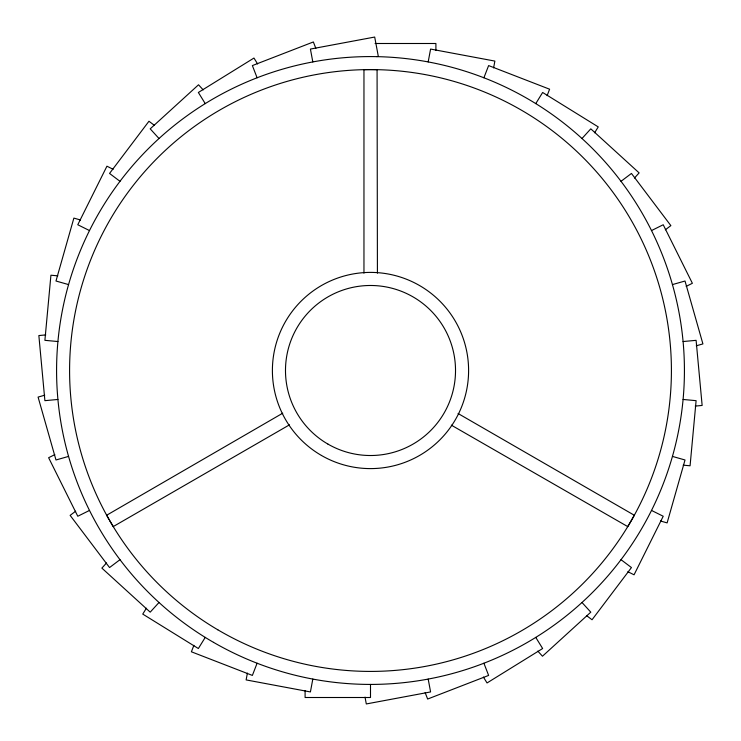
<?xml version="1.0" encoding="UTF-8"?>
<svg xmlns="http://www.w3.org/2000/svg" width="741" height="741" viewBox="0 0 741 741"><rect width="100%" height="100%" fill="white"/><g stroke="black" fill="none" stroke-linecap="round" stroke-linejoin="round"><path stroke-width="1.11" d="M247.401 673.106L246.123 679.914L310.414 691.937L312.813 679.071M428.187 61.929L430.586 49.063L494.877 61.086L493.599 67.894M193.892 645.337L191.391 651.793L252.375 675.422L257.099 663.223M483.901 77.777L488.625 65.579L549.609 89.207L547.108 95.663M146.394 608.204L142.754 614.094L198.356 648.523L205.238 637.399M535.762 103.601L542.644 92.477L598.246 126.906L594.606 132.796M106.537 562.975L101.869 568.097L150.201 612.159L159.009 602.489M581.991 138.511L590.799 128.841L639.131 172.903L634.463 178.025M75.665 511.197L70.136 515.375L109.548 567.56L119.986 559.677M621.014 181.323L631.452 173.44L670.864 225.625L665.335 229.803M282.747 413.182L106.676 515.227L109.075 519.515M289.472 424.834L113.234 526.582L109.483 520.228M54.825 454.622L48.628 457.716L77.777 516.255L89.494 510.429M651.506 230.571L663.223 224.745L692.372 283.284L686.175 286.378M44.747 395.194L38.087 397.083L55.983 459.985L68.561 456.41M672.439 284.59L685.017 281.015L702.913 343.917L696.253 345.806M376.678 56.64L378.308 56.335L374.696 37.05L310.414 49.063L312.813 61.929M45.757 334.913L38.856 335.553L44.895 400.668L57.918 399.464M683.082 341.536L696.105 340.332L702.144 405.447L695.243 406.087M375.085 43.497L435.903 43.497L435.903 50.425M57.826 275.847L50.925 275.207L44.895 340.332L57.918 341.536M683.082 399.464L696.105 400.668L690.075 465.793L683.174 465.153M80.537 220.003L73.878 218.104L55.983 281.015L68.561 284.59M672.439 456.41L685.017 459.985L667.122 522.896L660.463 520.997M113.132 169.291L106.936 166.197L77.777 224.745L89.494 230.571M651.506 510.429L663.223 516.255L634.064 574.803L627.868 571.709M451.343 425.158L627.747 526.61L631.091 520.969L634.305 515.254L458.068 413.506M154.489 125.424L148.96 121.246L109.548 173.44L119.986 181.323M621.014 559.677L631.452 567.56L592.04 619.754L586.511 615.576M203.201 89.902L198.532 84.78L150.201 128.841L159.009 138.511M581.991 602.489L590.799 612.159L542.468 656.22L537.799 651.098M257.609 63.939L253.959 58.048L198.356 92.477L205.238 103.601M535.762 637.399L542.644 648.523L487.041 682.952L483.391 677.061M315.861 48.415L313.36 41.959L252.375 65.579L257.099 77.777M483.901 663.223L488.625 675.422L427.64 699.041L425.139 692.585M428.187 679.071L430.586 691.937L366.304 703.95L365.026 697.142M377.419 273.16L377.076 69.663L370.519 69.589L363.961 69.663L363.961 273.16M370.5 684.425L370.5 697.503L305.097 697.503L305.097 690.575M321.446 455.456A98.099 98.099 0 0 0 468.599 370.5A98.099 98.099 0 0 0 321.446 285.544A98.099 98.099 0 0 0 321.446 455.456M327.994 444.128A85.02 85.02 0 0 0 455.52 370.5A85.02 85.02 0 0 0 327.994 296.872A85.02 85.02 0 0 0 327.994 444.128M217.808 629.794A300.911 300.911 0 0 0 671.402 373.084A300.911 300.911 0 0 0 222.291 108.621A300.911 300.911 0 0 0 217.808 629.794M213.538 642.364A313.925 313.925 0 0 0 684.425 370.5A313.925 313.925 0 0 0 213.538 98.636A313.925 313.925 0 0 0 213.538 642.364"/></g></svg>
